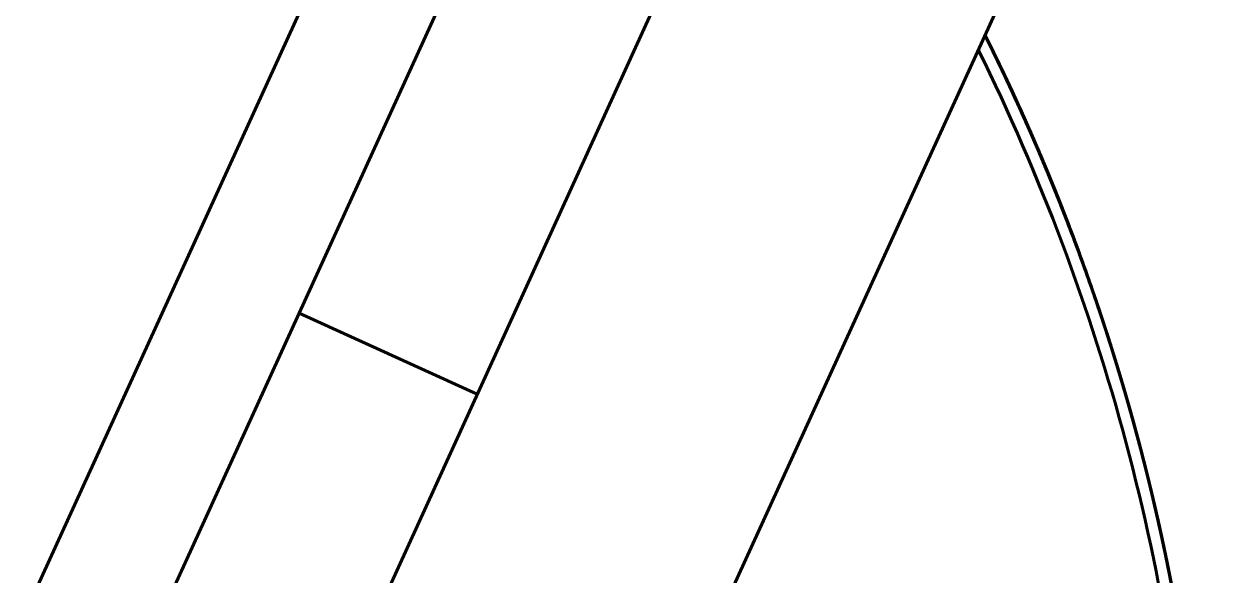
# Model space of a CAD drawing. Header units: millimetres. Extents: x 0 to 840, y 0 to 594.
# Drawn here: x 142.019 to 146.765, y 111.113 to 113.319 of the extents above; entities that cross this region are included whole.
import ezdxf

# ---------------------------------------------------------------- set-up
doc = ezdxf.new("R2010")
doc.units = ezdxf.units.MM
doc.linetypes.add('K5LT_BASIC', pattern=[0])
doc.layers.add('Системный слой', color=7, linetype='Continuous')

msp = doc.modelspace()

# ---------------------------------------------------------------- linework, layer by layer
at = {"layer": 'Системный слой', "color": 5, "linetype": 'K5LT_BASIC', "lineweight": 60, "true_color": 0x0000ff}
for p, q in [((138.3338, 99.78117), (145.59484, 115.7037)), ((139.47112, 99.26252), (146.73216, 115.18506)), ((143.54292, 114.29135), (136.13102, 98.038)), ((143.99652, 114.0845), (136.58463, 97.83115)), ((145.87445, 113.24558), (145.86051, 113.27363)), ((145.87309, 113.24832), (145.86051, 113.27363)), ((145.87113, 113.25228), (145.86051, 113.27363)), ((145.88673, 113.22065), (145.87445, 113.24558)), ((146.01469, 112.94784), (146.00508, 112.96924)), ((146.02601, 112.92246), (146.01469, 112.94784)), ((146.03724, 112.89705), (146.02601, 112.92246)), ((146.05775, 112.85004), (146.05307, 112.86082)), ((146.1913, 112.52311), (146.17411, 112.56745)), ((146.19818, 112.50515), (146.19245, 112.52012)), ((146.21089, 112.47167), (146.20104, 112.49767)), ((146.22625, 112.43065), (146.21653, 112.45668)), ((143.11956, 112.16144), (143.83144, 111.8368)), ((146.33237, 112.1276), (146.32986, 112.13521)), ((146.46006, 111.70295), (146.45157, 111.73387)), ((146.55275, 111.3302), (146.54661, 111.35727))]:
    msp.add_line(p, q, dxfattribs=at)
msp.add_arc((138.21115, 109.45397), 8.5, 3.558416, 26.261997, dxfattribs=at)
for points, knots in [([(140.34278, 101.17395), (140.51167, 101.21743), (140.93558, 101.3405), (141.59892, 101.59017), (142.31917, 101.94127), (143.00344, 102.35817), (143.64574, 102.8372), (144.24046, 103.37418), (144.78237, 103.9644), (145.26675, 104.60269), (145.68933, 105.28346), (146.04643, 106.00075), (146.33492, 106.74828), (146.55227, 107.51951), (146.69657, 108.30768), (146.76657, 109.10588), (146.76165, 109.90713), (146.68185, 110.70442), (146.52787, 111.49075), (146.30107, 112.25925), (146.06477, 112.84983), (145.90599, 113.18254), (145.86051, 113.27363)], [0.989074842, 0.989074842, 0.989074842, 0.989074842, 0.989178867, 0.9893380013, 0.9894971356, 0.9896562699, 0.9898154042, 0.9899745385, 0.9901336728, 0.9902928071, 0.9904519414, 0.9906110757, 0.9907702101, 0.9909293444, 0.9910884787, 0.991247613, 0.9914067473, 0.9915658816, 0.9917250159, 0.9918841502, 0.9920432845, 0.9921040088, 0.9921040088, 0.9921040088, 0.9921040088]), ([(146.36498, 112.02642), (146.35582, 112.05546), (146.26487, 112.33845), (146.10526, 112.75856), (145.92827, 113.13793), (145.86051, 113.27363)], [0.01987362717, 0.01987362717, 0.01987362717, 0.01987362717, 0.01989178867, 0.02005092298, 0.02014139195, 0.02014139195, 0.02014139195, 0.02014139195]), ([(146.53149, 111.42233), (146.52747, 111.43931), (146.46118, 111.71573), (146.30596, 112.24509), (146.06886, 112.84072), (145.90822, 113.17808), (145.86051, 113.27363)], [0.09451537021, 0.09451537021, 0.09451537021, 0.09451537021, 0.09452577976, 0.09468491407, 0.09484404838, 0.09490774711, 0.09490774711, 0.09490774711, 0.09490774711]), ([(146.38624, 111.95803), (146.3719, 112.00486), (146.27682, 112.30599), (146.10955, 112.74876), (145.93065, 113.13315), (145.86051, 113.27363)], [0.20143482199, 0.20143482199, 0.20143482199, 0.20143482199, 0.20146403565, 0.20162316996, 0.20171682587, 0.20171682587, 0.20171682587, 0.20171682587]), ([(146.40462, 111.89723), (146.39363, 111.93408), (146.30443, 112.226), (146.13482, 112.69051), (145.94482, 113.10478), (145.86051, 113.27363)], [0.21210310264, 0.21210310264, 0.21210310264, 0.21210310264, 0.21212603437, 0.21228516868, 0.21239773382, 0.21239773382, 0.21239773382, 0.21239773382]), ([(146.0525, 112.86216), (145.99894, 112.98536), (145.93534, 113.12276), (145.86812, 113.25839), (145.86051, 113.27363)], [0.244350171144, 0.244350171144, 0.244350171144, 0.244350171144, 0.244430299173, 0.244440457632, 0.244440457632, 0.244440457632, 0.244440457632]), ([(146.47037, 111.6648), (146.4198, 111.8537), (146.28493, 112.29622), (146.07322, 112.83095), (145.9106, 113.1733), (145.86051, 113.27363)], [0.27614052158, 0.27614052158, 0.27614052158, 0.27614052158, 0.27625716104, 0.27641629535, 0.27648318102, 0.27648318102, 0.27648318102, 0.27648318102]), ([(146.53149, 111.42233), (146.49344, 111.58317), (146.38178, 112.00075), (146.16396, 112.62225), (145.96137, 113.07164), (145.86051, 113.27363)], [0.40426169866, 0.40426169866, 0.40426169866, 0.40426169866, 0.40436028008, 0.40451941439, 0.40465407572, 0.40465407572, 0.40465407572, 0.40465407572]), ([(146.05307, 112.86082), (146.02149, 112.93352), (145.95905, 113.07195), (145.89294, 113.20868), (145.86051, 113.27363)], [0.532734394837, 0.532734394837, 0.532734394837, 0.532734394837, 0.532781667728, 0.532824970161, 0.532824970161, 0.532824970161, 0.532824970161]), ([(146.59714, 111.12057), (146.59173, 111.14782), (146.5329, 111.43647), (146.39237, 111.98061), (146.14327, 112.67084), (145.94959, 113.09522), (145.86051, 113.27363)], [0.57509482193, 0.57509482193, 0.57509482193, 0.57509482193, 0.57511139402, 0.57527052833, 0.57542966264, 0.57554860167, 0.57554860167, 0.57554860167, 0.57554860167]), ([(146.00988, 112.95857), (145.9736, 113.03931), (145.92431, 113.14459), (145.87289, 113.24883), (145.86051, 113.27363)], [0.607521996198, 0.607521996198, 0.607521996198, 0.607521996198, 0.607574793126, 0.607591325433, 0.607591325433, 0.607591325433, 0.607591325433]), ([(146.14178, 112.64889), (146.07862, 112.80567), (145.98698, 113.01503), (145.88705, 113.22047), (145.86051, 113.27363)], [0.61813597843, 0.61813597843, 0.61813597843, 0.61813597843, 0.61823679185, 0.61827223322, 0.61827223322, 0.61827223322, 0.61827223322]), ([(146.58383, 111.18623), (146.53884, 111.40365), (146.42116, 111.87847), (146.18249, 112.57815), (145.97203, 113.05029), (145.86051, 113.27363)], [0.68191722148, 0.68191722148, 0.68191722148, 0.68191722148, 0.6820496499, 0.68220878421, 0.68235768058, 0.68235768058, 0.68235768058, 0.68235768058]), ([(146.17391, 112.56795), (146.09698, 112.76467), (145.99432, 113.00098), (145.88116, 113.23226), (145.86051, 113.27363)], [0.70356592574, 0.70356592574, 0.70356592574, 0.70356592574, 0.70369191598, 0.70371949628, 0.70371949628, 0.70371949628, 0.70371949628]), ([(146.53149, 111.42233), (146.52083, 111.46739), (146.44627, 111.7715), (146.27729, 112.32689), (146.04512, 112.89337), (145.89533, 113.20389), (145.86051, 113.27363)], [0.71400802708, 0.71400802708, 0.71400802708, 0.71400802708, 0.71403564609, 0.71419478039, 0.7143539147, 0.71440040406, 0.71440040406, 0.71440040406, 0.71440040406]), ([(146.48658, 111.60331), (146.46335, 111.69277), (146.36741, 112.039), (146.17228, 112.60251), (145.96614, 113.06208), (145.86051, 113.27363)], [0.76744964005, 0.76744964005, 0.76744964005, 0.76744964005, 0.76750477403, 0.76766390834, 0.76780494358, 0.76780494358, 0.76780494358, 0.76780494358]), ([(146.21785, 112.45318), (146.15812, 112.61263), (146.04509, 112.88897), (145.91776, 113.15896), (145.86051, 113.27363)], [0.82103147917, 0.82103147917, 0.82103147917, 0.82103147917, 0.82113303628, 0.82120948273, 0.82120948273, 0.82120948273, 0.82120948273]), ([(146.42689, 111.82126), (146.41851, 111.85036), (146.33474, 112.13539), (146.16201, 112.62685), (145.96025, 113.07387), (145.86051, 113.27363)], [0.85294183384, 0.85294183384, 0.85294183384, 0.85294183384, 0.85295989815, 0.85311903246, 0.85325220655, 0.85325220655, 0.85325220655, 0.85325220655]), ([(146.25742, 112.34534), (146.22977, 112.42227), (146.11136, 112.73752), (145.97442, 113.04551), (145.86051, 113.27363)], [0.8637322709, 0.8637322709, 0.8637322709, 0.8637322709, 0.86378103119, 0.86393311451, 0.86393311451, 0.86393311451, 0.86393311451]), ([(145.9787, 113.02715), (145.94893, 113.09187), (145.90981, 113.17418), (145.86939, 113.25584), (145.86051, 113.27363)], [0.8745596718, 0.8745596718, 0.8745596718, 0.8745596718, 0.874602164227, 0.874614022378, 0.874614022378, 0.874614022378, 0.874614022378]), ([(146.16395, 112.59331), (146.09169, 112.77637), (145.99251, 113.00425), (145.88355, 113.22748), (145.86051, 113.27363)], [0.88514677751, 0.88514677751, 0.88514677751, 0.88514677751, 0.88526416295, 0.88529493017, 0.88529493017, 0.88529493017, 0.88529493017]), ([(146.69347, 108.38034), (146.7064, 108.48247), (146.74621, 108.85012), (146.77358, 109.48677), (146.73303, 110.28701), (146.61784, 111.07995), (146.42904, 111.85866), (146.17643, 112.59264), (145.96853, 113.0573), (145.86051, 113.27363)], [0.9483790822, 0.9483790822, 0.9483790822, 0.9483790822, 0.9484404838, 0.9485996181, 0.9487587524, 0.9489178867, 0.949077021, 0.9492361553, 0.9493803775, 0.9493803775, 0.9493803775, 0.9493803775]), ([(146.65624, 110.78923), (146.64595, 110.85431), (146.5902, 111.18232), (146.45528, 111.7671), (146.20085, 112.53397), (145.98269, 113.02894), (145.86051, 113.27363)], [0.95954058335, 0.95954058335, 0.95954058335, 0.95954058335, 0.95957988542, 0.95973901973, 0.95989815404, 0.96006128541, 0.96006128541, 0.96006128541, 0.96006128541]), ([(146.53752, 107.51126), (146.55278, 107.5767), (146.62484, 107.90285), (146.71997, 108.49672), (146.77219, 109.29628), (146.74945, 110.09723), (146.65193, 110.89254), (146.4805, 111.67525), (146.23666, 112.43851), (146.01217, 112.9653), (145.87766, 113.23927), (145.86051, 113.27363)], [0.9695652686, 0.9695652686, 0.9695652686, 0.9695652686, 0.9696053469, 0.9697644812, 0.9699236155, 0.9700827498, 0.9702418842, 0.9704010185, 0.9705601528, 0.9707192871, 0.9707421932, 0.9707421932, 0.9707421932, 0.9707421932]), ([(146.31563, 112.17792), (146.29686, 112.23376), (146.18991, 112.54142), (146.03863, 112.90764), (145.89183, 113.21091), (145.86051, 113.27363)], [0.98118701684, 0.98118701684, 0.98118701684, 0.98118701684, 0.9812221515, 0.98138128581, 0.98142310101, 0.98142310101, 0.98142310101, 0.98142310101]), ([(146.09979, 112.75121), (146.06311, 112.83896), (146.00533, 112.97098), (145.94423, 113.10147), (145.92309, 113.14565)], [0.810414310086, 0.810414310086, 0.810414310086, 0.810414310086, 0.810471037556, 0.810500251068, 0.810500251068, 0.810500251068, 0.810500251068]), ([(146.09979, 112.75121), (146.07025, 112.82187), (146.01503, 112.94917), (145.95673, 113.07507), (145.92999, 113.13118)], [0.906542481006, 0.906542481006, 0.906542481006, 0.906542481006, 0.906588160407, 0.90662523512, 0.90662523512, 0.90662523512, 0.90662523512]), ([(146.37458, 111.99581), (146.3561, 112.05515), (146.25488, 112.36817), (146.11364, 112.73182), (145.9777, 113.02983), (145.95191, 113.08482)], [0.37233720915, 0.37233720915, 0.37233720915, 0.37233720915, 0.3723742839, 0.37253341821, 0.37256964386, 0.37256964386, 0.37256964386, 0.37256964386]), ([(146.11026, 112.72606), (146.08143, 112.79566), (146.03761, 112.89761), (145.99182, 112.99868), (145.97691, 113.03103)], [0.190916235491, 0.190916235491, 0.190916235491, 0.190916235491, 0.190961171229, 0.190982417503, 0.190982417503, 0.190982417503, 0.190982417503]), ([(146.16395, 112.59331), (146.13825, 112.65842), (146.08174, 112.79657), (146.02164, 112.93319), (145.98872, 113.00529)], [0.927870409002, 0.927870409002, 0.927870409002, 0.927870409002, 0.927912157861, 0.92795943074, 0.92795943074, 0.92795943074, 0.92795943074]), ([(146.33103, 112.13166), (146.31162, 112.19052), (146.21678, 112.46793), (146.10772, 112.7403), (146.01317, 112.95126)], [0.89573005919, 0.89573005919, 0.89573005919, 0.89573005919, 0.89576702737, 0.89590491545, 0.89590491545, 0.89590491545, 0.89590491545]), ([(146.24396, 112.38252), (146.18424, 112.54633), (146.10866, 112.73546), (146.02641, 112.92168), (146.01447, 112.94834)], [0.46854654076, 0.46854654076, 0.46854654076, 0.46854654076, 0.46865054106, 0.46866796423, 0.46866796423, 0.46866796423, 0.46866796423]), ([(146.63484, 110.9182), (146.62101, 110.99774), (146.55665, 111.33929), (146.40614, 111.93558), (146.19801, 112.52238), (146.05866, 112.84908), (146.02275, 112.92979)], [0.04100850004, 0.04100850004, 0.04100850004, 0.04100850004, 0.04105665181, 0.04121578612, 0.04137492043, 0.04142761124, 0.04142761124, 0.04142761124, 0.04142761124]), ([(146.23309, 112.41215), (146.21387, 112.46428), (146.16461, 112.59397), (146.1122, 112.72243), (146.07966, 112.79897)], [0.415148277737, 0.415148277737, 0.415148277737, 0.415148277737, 0.415181413113, 0.415231023199, 0.415231023199, 0.415231023199, 0.415231023199]), ([(146.52493, 111.44985), (146.46942, 111.68105), (146.33985, 112.13625), (146.173, 112.57913), (146.08112, 112.79553)], [0.28677733719, 0.28677733719, 0.28677733719, 0.28677733719, 0.28691915977, 0.28705938493, 0.28705938493, 0.28705938493, 0.28705938493]), ([(146.63484, 110.9182), (146.6093, 111.06512), (146.52735, 111.47303), (146.35236, 112.1023), (146.17512, 112.57383), (146.0828, 112.79158)], [0.91684294598, 0.91684294598, 0.91684294598, 0.91684294598, 0.91693189052, 0.91709102482, 0.91723209691, 0.91723209691, 0.91723209691, 0.91723209691]), ([(146.26139, 112.33427), (146.23601, 112.40521), (146.17927, 112.55742), (146.11821, 112.70795), (146.08425, 112.78815)], [0.148109106176, 0.148109106176, 0.148109106176, 0.148109106176, 0.148154042012, 0.148205989133, 0.148205989133, 0.148205989133, 0.148205989133]), ([(146.55626, 111.3145), (146.52033, 111.47566), (146.41414, 111.89449), (146.24992, 112.38329), (146.11831, 112.70761), (146.08591, 112.78421)], [0.59649604381, 0.59649604381, 0.59649604381, 0.59649604381, 0.59659452578, 0.59675366009, 0.5968032701, 0.5968032701, 0.5968032701, 0.5968032701]), ([(146.28382, 112.2708), (146.25771, 112.34563), (146.19754, 112.51064), (146.13232, 112.67373), (146.09502, 112.76259)], [0.24422389197, 0.24422389197, 0.24422389197, 0.24422389197, 0.24427116486, 0.24432864521, 0.24432864521, 0.24432864521, 0.24432864521]), ([(146.24268, 112.38603), (146.2268, 112.42953), (146.18416, 112.54346), (146.13909, 112.65645), (146.11026, 112.72606)], [0.511270915732, 0.511270915732, 0.511270915732, 0.511270915732, 0.511298535965, 0.511343471825, 0.511343471825, 0.511343471825, 0.511343471825]), ([(146.42688, 111.82128), (146.38043, 111.98249), (146.30266, 112.22532), (146.21413, 112.46434), (146.18264, 112.54554)], [0.44706733956, 0.44706733956, 0.44706733956, 0.44706733956, 0.44716740929, 0.44721935534, 0.44721935534, 0.44721935534, 0.44721935534]), ([(146.44209, 111.76784), (146.39669, 111.92935), (146.32284, 112.16519), (146.23887, 112.39752), (146.21089, 112.47167)], [0.54318446241, 0.54318446241, 0.54318446241, 0.54318446241, 0.54328453215, 0.54333180236, 0.54333180236, 0.54333180236, 0.54333180236]), ([(146.53149, 111.42233), (146.49467, 111.57797), (146.40927, 111.89854), (146.30536, 112.21362), (146.2467, 112.37498)], [0.58583713257, 0.58583713257, 0.58583713257, 0.58583713257, 0.58593252705, 0.5860349339, 0.5860349339, 0.5860349339, 0.5860349339]), ([(146.36627, 112.02232), (146.35755, 112.05001), (146.31966, 112.16823), (146.2792, 112.2856), (146.2467, 112.37498)], [0.650046338064, 0.650046338064, 0.650046338064, 0.650046338064, 0.650063653724, 0.650120381174, 0.650120381174, 0.650120381174, 0.650120381174]), ([(146.49643, 111.56501), (146.45206, 111.73915), (146.37547, 112.00452), (146.28614, 112.26577), (146.25344, 112.3564)], [0.38292909516, 0.38292909516, 0.38292909516, 0.38292909516, 0.38303628262, 0.38309375376, 0.38309375376, 0.38309375376, 0.38309375376]), ([(146.36386, 112.02996), (146.35431, 112.06019), (146.32149, 112.16208), (146.28677, 112.26334), (146.26139, 112.33427)], [0.468472497587, 0.468472497587, 0.468472497587, 0.468472497587, 0.468491406747, 0.46853634251, 0.46853634251, 0.46853634251, 0.46853634251]), ([(146.59859, 111.11326), (146.58809, 111.16637), (146.52282, 111.4806), (146.41939, 111.86765), (146.30993, 112.19597), (146.28382, 112.2708)], [0.29738973591, 0.29738973591, 0.29738973591, 0.29738973591, 0.29742202419, 0.2975811585, 0.29762843138, 0.29762843138, 0.29762843138, 0.29762843138]), ([(146.43013, 111.80998), (146.40971, 111.88121), (146.36442, 112.03182), (146.31497, 112.18113), (146.28768, 112.25969)], [0.030509595114, 0.030509595114, 0.030509595114, 0.030509595114, 0.030553787397, 0.030603397394, 0.030603397394, 0.030603397394, 0.030603397394]), ([(146.41011, 111.87873), (146.40112, 111.90913), (146.36526, 112.02797), (146.3268, 112.14602), (146.29676, 112.23343)], [0.12665200109, 0.12665200109, 0.12665200109, 0.12665200109, 0.126670910249, 0.126726044256, 0.126726044256, 0.126726044256, 0.126726044256]), ([(146.43131, 111.80588), (146.42004, 111.84526), (146.37981, 111.98213), (146.33616, 112.11798), (146.30333, 112.21423)], [0.671363217983, 0.671363217983, 0.671363217983, 0.671363217983, 0.671387651178, 0.671448309193, 0.671448309193, 0.671448309193, 0.671448309193]), ([(146.39774, 111.9202), (146.38443, 111.96436), (146.35473, 112.06015), (146.32334, 112.1554), (146.30591, 112.20667)], [0.746153262362, 0.746153262362, 0.746153262362, 0.746153262362, 0.746180776576, 0.746213077185, 0.746213077185, 0.746213077185, 0.746213077185]), ([(146.52679, 111.44208), (146.48687, 111.60906), (146.42741, 111.82833), (146.3593, 112.04496), (146.34217, 112.09764)], [0.48971299734, 0.48971299734, 0.48971299734, 0.48971299734, 0.4898154042, 0.48984844216, 0.48984844216, 0.48984844216, 0.48984844216]), ([(146.57973, 111.2059), (146.5643, 111.27964), (146.49896, 111.57239), (146.41826, 111.8615), (146.34941, 112.07527)], [0.63919758434, 0.63919758434, 0.63919758434, 0.63919758434, 0.63924252069, 0.63937647824, 0.63937647824, 0.63937647824, 0.63937647824]), ([(146.53149, 111.42233), (146.49647, 111.57034), (146.43926, 111.78631), (146.37364, 111.99981), (146.35186, 112.06764)], [0.31881443564, 0.31881443564, 0.31881443564, 0.31881443564, 0.31890515595, 0.31894764849, 0.31894764849, 0.31894764849, 0.31894764849]), ([(146.46732, 111.67614), (146.45807, 111.71054), (146.42648, 111.82505), (146.3925, 111.9389), (146.36755, 112.01824)], [0.778145526553, 0.778145526553, 0.778145526553, 0.778145526553, 0.778166772756, 0.778216382754, 0.778216382754, 0.778216382754, 0.778216382754]), ([(146.50895, 111.51527), (146.49208, 111.5832), (146.44999, 111.74415), (146.40322, 111.90381), (146.37457, 111.99581)], [0.425642528672, 0.425642528672, 0.425642528672, 0.425642528672, 0.42568427753, 0.425741748669, 0.425741748669, 0.425741748669, 0.425741748669]), ([(146.57165, 111.24405), (146.55308, 111.33079), (146.49609, 111.57813), (146.42811, 111.82277), (146.37933, 111.9805)], [0.8100998639, 0.8100998639, 0.8100998639, 0.8100998639, 0.81015276894, 0.81025124527, 0.81025124527, 0.81025124527, 0.81025124527]), ([(146.56896, 111.2566), (146.53389, 111.41921), (146.47604, 111.65397), (146.40831, 111.886), (146.38624, 111.95803)], [0.692612429, 0.692612429, 0.692612429, 0.692612429, 0.69271164863, 0.69275658459, 0.69275658459, 0.69275658459, 0.69275658459]), ([(146.53149, 111.42233), (146.5141, 111.49581), (146.47423, 111.65494), (146.42978, 111.81285), (146.40448, 111.89768)], [0.25472898836, 0.25472898836, 0.25472898836, 0.25472898836, 0.254774029281, 0.254826826166, 0.254826826166, 0.254826826166, 0.254826826166]), ([(146.4906, 111.58779), (146.47082, 111.66453), (146.44266, 111.76784), (146.41256, 111.87059), (146.40462, 111.89723)], [0.863574623989, 0.863574623989, 0.863574623989, 0.863574623989, 0.863621896881, 0.863638483159, 0.863638483159, 0.863638483159, 0.863638483159]), ([(146.53149, 111.42233), (146.51533, 111.49061), (146.47819, 111.63941), (146.43706, 111.78715), (146.41359, 111.86694)], [0.436304422272, 0.436304422272, 0.436304422272, 0.436304422272, 0.436346276257, 0.436395886256, 0.436395886256, 0.436395886256, 0.436395886256]), ([(146.74894, 109.91074), (146.74732, 109.94097), (146.72988, 110.23754), (146.66741, 110.79856), (146.5404, 111.41099), (146.44583, 111.75631), (146.42034, 111.84386)], [0.98072668935, 0.98072668935, 0.98072668935, 0.98072668935, 0.98074474857, 0.98090388288, 0.98106301719, 0.98111740751, 0.98111740751, 0.98111740751, 0.98111740751]), ([(146.56146, 111.29104), (146.53903, 111.39297), (146.4975, 111.56657), (146.45055, 111.73876), (146.43013, 111.80998)], [0.79942851439, 0.79942851439, 0.79942851439, 0.79942851439, 0.79949077021, 0.79953496229, 0.79953496229, 0.79953496229, 0.79953496229]), ([(146.5305, 111.42651), (146.51768, 111.48057), (146.48624, 111.60764), (146.45189, 111.73396), (146.43116, 111.80639)], [0.350858013224, 0.350858013224, 0.350858013224, 0.350858013224, 0.350891152133, 0.35093608803, 0.35093608803, 0.35093608803, 0.35093608803]), ([(146.53149, 111.42233), (146.52017, 111.47016), (146.48953, 111.59487), (146.45609, 111.71886), (146.43439, 111.79509)], [0.083834462326, 0.083834462326, 0.083834462326, 0.083834462326, 0.083863781032, 0.08391105391, 0.08391105391, 0.08391105391, 0.08391105391]), ([(146.52493, 111.44985), (146.51815, 111.47809), (146.48983, 111.59346), (146.45911, 111.70822), (146.43454, 111.79455)], [0.446990955334, 0.446990955334, 0.446990955334, 0.446990955334, 0.447008274984, 0.447061810387, 0.447061810387, 0.447061810387, 0.447061810387]), ([(146.53149, 111.42233), (146.52206, 111.46219), (146.49257, 111.58296), (146.46045, 111.70306), (146.43774, 111.78326)], [0.895583460991, 0.895583460991, 0.895583460991, 0.895583460991, 0.895607893062, 0.895657609154, 0.895657609154, 0.895657609154, 0.895657609154]), ([(146.53149, 111.42233), (146.52936, 111.43134), (146.50698, 111.52524), (146.48302, 111.61876), (146.46006, 111.70295)], [0.906264368874, 0.906264368874, 0.906264368874, 0.906264368874, 0.906269891789, 0.90632194436, 0.90632194436, 0.90632194436, 0.90632194436]), ([(146.5772, 111.21794), (146.55979, 111.30054), (146.52569, 111.45116), (146.48753, 111.60079), (146.4694, 111.6684)], [0.724647293257, 0.724647293257, 0.724647293257, 0.724647293257, 0.724697644812, 0.724739393681, 0.724739393681, 0.724739393681, 0.724739393681]), ([(146.59641, 111.12424), (146.58712, 111.17088), (146.55809, 111.31056), (146.52556, 111.44948), (146.50234, 111.54171)], [0.927565525507, 0.927565525507, 0.927565525507, 0.927565525507, 0.927593889243, 0.927650616691, 0.927650616691, 0.927650616691, 0.927650616691]), ([(146.59242, 111.14415), (146.58535, 111.17924), (146.566, 111.27218), (146.5451, 111.36479), (146.53149, 111.42233)], [0.03037330051, 0.03037330051, 0.03037330051, 0.03037330051, 0.030394653088, 0.030429922959, 0.030429922959, 0.030429922959, 0.030429922959]), ([(146.73389, 110.13621), (146.73029, 110.18114), (146.70295, 110.49181), (146.64119, 110.92228), (146.5597, 111.30308), (146.53149, 111.42233)], [0.05153263328, 0.05153263328, 0.05153263328, 0.05153263328, 0.05155951623, 0.05171865054, 0.05179173871, 0.05179173871, 0.05179173871, 0.05179173871]), ([(146.59787, 111.1169), (146.58502, 111.18172), (146.56357, 111.28368), (146.54026, 111.38524), (146.53149, 111.42233)], [0.38283773651, 0.38283773651, 0.38283773651, 0.38283773651, 0.382877148313, 0.382899882904, 0.382899882904, 0.382899882904, 0.382899882904]), ([(146.60395, 111.08597), (146.59538, 111.13003), (146.5726, 111.24244), (146.54756, 111.35439), (146.53149, 111.42233)], [0.393512376768, 0.393512376768, 0.393512376768, 0.393512376768, 0.39353914704, 0.393580790783, 0.393580790783, 0.393580790783, 0.393580790783]), ([(146.60323, 111.08964), (146.59236, 111.14541), (146.56955, 111.25655), (146.54453, 111.36721), (146.53149, 111.42233)], [0.478960383396, 0.478960383396, 0.478960383396, 0.478960383396, 0.478994271165, 0.4790280538, 0.4790280538, 0.4790280538, 0.4790280538]), ([(146.56306, 111.28374), (146.55544, 111.31854), (146.54501, 111.36476), (146.53419, 111.41089), (146.53149, 111.42233)], [0.553766148038, 0.553766148038, 0.553766148038, 0.553766148038, 0.553787396563, 0.553794408933, 0.553794408933, 0.553794408933, 0.553794408933]), ([(146.58213, 111.1944), (146.57514, 111.22805), (146.55883, 111.30416), (146.54149, 111.38004), (146.53149, 111.42233)], [0.564428892638, 0.564428892638, 0.564428892638, 0.564428892638, 0.56444939529, 0.564475316816, 0.564475316816, 0.564475316816, 0.564475316816]), ([(146.59327, 111.13996), (146.58649, 111.17366), (146.56692, 111.268), (146.54576, 111.36201), (146.53149, 111.42233)], [0.660546015491, 0.660546015491, 0.660546015491, 0.660546015491, 0.660566518141, 0.660603487712, 0.660603487712, 0.660603487712, 0.660603487712]), ([(146.63484, 110.9182), (146.6215, 110.99493), (146.58981, 111.16356), (146.55305, 111.33116), (146.53149, 111.42233)], [0.6711820648, 0.6711820648, 0.6711820648, 0.6711820648, 0.67122851687, 0.67128439559, 0.67128439559, 0.67128439559, 0.67128439559]), ([(146.58376, 111.18655), (146.57734, 111.2176), (146.56059, 111.29634), (146.54272, 111.37484), (146.53149, 111.42233)], [0.746002733107, 0.746002733107, 0.746002733107, 0.746002733107, 0.746021642266, 0.746050750729, 0.746050750729, 0.746050750729, 0.746050750729]), ([(146.63484, 110.9182), (146.61924, 111.00792), (146.58716, 111.17648), (146.55002, 111.34399), (146.53149, 111.42233)], [0.75662932781, 0.75662932781, 0.75662932781, 0.75662932781, 0.75668364099, 0.75673165861, 0.75673165861, 0.75673165861, 0.75673165861]), ([(146.63484, 110.9182), (146.6301, 110.94545), (146.5999, 111.11433), (146.56462, 111.28229), (146.53149, 111.42233)], [0.77799114357, 0.77799114357, 0.77799114357, 0.77799114357, 0.77800763845, 0.77809347435, 0.77809347435, 0.77809347435, 0.77809347435]), ([(146.65381, 110.80451), (146.64838, 110.83845), (146.61396, 111.0456), (146.57191, 111.25144), (146.53149, 111.42233)], [0.78864913452, 0.78864913452, 0.78864913452, 0.78864913452, 0.78866963717, 0.78877438222, 0.78877438222, 0.78877438222, 0.78877438222]), ([(146.63484, 110.9182), (146.61155, 111.05214), (146.57814, 111.22046), (146.53969, 111.38766), (146.53149, 111.42233)], [0.83139568296, 0.83139568296, 0.83139568296, 0.83139568296, 0.83147676639, 0.83149801374, 0.83149801374, 0.83149801374, 0.83149801374]), ([(146.72931, 110.19109), (146.72225, 110.27271), (146.6872, 110.6197), (146.62007, 111.03076), (146.54699, 111.35681), (146.53149, 111.42233)], [0.84193076448, 0.84193076448, 0.84193076448, 0.84193076448, 0.84197963081, 0.84213876512, 0.84217892162, 0.84217892162, 0.84217892162, 0.84217892162]), ([(146.63484, 110.9182), (146.62241, 110.98967), (146.59088, 111.15832), (146.55428, 111.32596), (146.53149, 111.42233)], [0.85275749871, 0.85275749871, 0.85275749871, 0.85275749871, 0.85280076384, 0.8528598295, 0.8528598295, 0.8528598295, 0.8528598295]), ([(146.72931, 110.19109), (146.72385, 110.25425), (146.69172, 110.58291), (146.62727, 110.99439), (146.55125, 111.33879), (146.53149, 111.42233)], [0.93805893537, 0.93805893537, 0.93805893537, 0.93805893537, 0.93809675366, 0.93825588797, 0.93830709252, 0.93830709252, 0.93830709252, 0.93830709252]), ([(146.64547, 110.85566), (146.637, 110.90661), (146.61902, 111.00904), (146.59918, 111.11111), (146.58873, 111.16239)], [0.147804966249, 0.147804966249, 0.147804966249, 0.147804966249, 0.147835773393, 0.147866987486, 0.147866987486, 0.147866987486, 0.147866987486]), ([(146.74065, 110.04565), (146.73763, 110.08919), (146.71378, 110.39871), (146.66534, 110.76527), (146.6043, 111.08522), (146.59266, 111.14297)], [0.06219548682, 0.06219548682, 0.06219548682, 0.06219548682, 0.06222151496, 0.06238064927, 0.06241578441, 0.06241578441, 0.06241578441, 0.06241578441]), ([(146.74408, 109.99395), (146.74041, 110.05189), (146.7166, 110.37589), (146.66646, 110.75825), (146.60539, 111.07967), (146.59349, 111.13883)], [0.69235874809, 0.69235874809, 0.69235874809, 0.69235874809, 0.69239338001, 0.69255251432, 0.69258851082, 0.69258851082, 0.69258851082, 0.69258851082]), ([(146.63484, 110.9182), (146.62784, 110.95843), (146.61561, 111.02595), (146.60256, 111.09332), (146.59714, 111.12057)], [0.863438406585, 0.863438406585, 0.863438406585, 0.863438406585, 0.863462762572, 0.863479334627, 0.863479334627, 0.863479334627, 0.863479334627])]:
    msp.add_open_spline(points, degree=3, knots=knots, dxfattribs=at)
for points in [[(146.0525, 112.86216), (145.99216, 113.00098), (145.92813, 113.1382), (145.86051, 113.27363)], [(145.92309, 113.14565), (145.90258, 113.18848), (145.88172, 113.23114), (145.86051, 113.27363)], [(145.90407, 113.18512), (145.88972, 113.2147), (145.8752, 113.24421), (145.86051, 113.27363)], [(145.9939, 112.99391), (145.95113, 113.08795), (145.90666, 113.1812), (145.86051, 113.27363)], [(146.00988, 112.95857), (145.96224, 113.06459), (145.91243, 113.16964), (145.86051, 113.27363)], [(145.918, 113.15625), (145.89914, 113.19552), (145.87997, 113.23465), (145.86051, 113.27363)], [(145.9939, 112.99391), (145.95113, 113.08795), (145.90666, 113.18121), (145.86051, 113.27363)], [(145.90756, 113.1779), (145.89208, 113.20991), (145.87639, 113.24182), (145.86051, 113.27363)], [(146.09979, 112.75121), (146.02591, 112.92797), (145.94609, 113.10224), (145.86051, 113.27363)], [(145.93373, 113.12332), (145.90982, 113.17366), (145.8854, 113.22377), (145.86051, 113.27363)], [(146.10575, 112.73691), (146.06718, 112.82966), (146.02698, 112.92173), (145.98516, 113.01306)], [(146.0828, 112.79158), (146.06054, 112.84406), (146.03777, 112.89631), (146.01447, 112.94834)], [(146.08425, 112.78815), (146.06369, 112.8367), (146.04268, 112.88505), (146.02123, 112.93321)], [(146.05307, 112.86082), (146.04626, 112.87651), (146.0394, 112.89217), (146.03249, 112.90781)], [(146.21785, 112.45318), (146.20348, 112.49154), (146.18883, 112.5298), (146.17391, 112.56795)], [(146.2344, 112.4086), (146.21575, 112.45924), (146.19663, 112.50971), (146.17702, 112.55999)], [(146.20654, 112.48318), (146.19721, 112.50783), (146.18775, 112.53244), (146.17819, 112.557)], [(146.37818, 111.98422), (146.34683, 112.08539), (146.3136, 112.18598), (146.27852, 112.28593)], [(146.37107, 112.00703), (146.34937, 112.07638), (146.32679, 112.14545), (146.30333, 112.21423)], [(146.38624, 111.95803), (146.36186, 112.03764), (146.33631, 112.1169), (146.30961, 112.19577)], [(146.34985, 112.07391), (146.33676, 112.11454), (146.32338, 112.15508), (146.30969, 112.19551)], [(146.34941, 112.07527), (146.34335, 112.09409), (146.33722, 112.11288), (146.33103, 112.13166)], [(146.37933, 111.9805), (146.36412, 112.02967), (146.34846, 112.07871), (146.33237, 112.1276)], [(146.50325, 111.53808), (146.472, 111.66243), (146.43795, 111.78608), (146.40113, 111.90889)], [(146.46926, 111.66891), (146.45081, 111.73772), (146.43149, 111.8063), (146.41132, 111.87463)], [(146.4734, 111.65343), (146.45746, 111.71332), (146.44086, 111.77304), (146.42362, 111.83257)], [(146.48658, 111.60331), (146.46764, 111.67622), (146.44774, 111.74889), (146.42688, 111.82128)], [(146.45157, 111.73387), (146.44701, 111.75035), (146.4424, 111.76681), (146.43774, 111.78326)], [(146.46621, 111.68027), (146.45935, 111.70572), (146.45237, 111.73113), (146.44527, 111.75652)], [(146.57477, 111.22943), (146.56109, 111.2939), (146.54666, 111.3582), (146.53149, 111.42233)], [(146.56134, 111.29158), (146.55173, 111.33524), (146.54178, 111.37882), (146.53149, 111.42233)], [(146.57407, 111.23272), (146.5606, 111.29608), (146.5464, 111.35929), (146.53149, 111.42233)], [(146.56306, 111.28374), (146.55292, 111.33002), (146.54239, 111.37622), (146.53149, 111.42233)], [(146.55275, 111.3302), (146.54583, 111.36095), (146.53874, 111.39166), (146.53149, 111.42233)], [(146.56134, 111.29158), (146.55173, 111.33524), (146.54178, 111.37882), (146.53149, 111.42233)], [(146.55626, 111.3145), (146.54823, 111.3505), (146.53998, 111.38644), (146.53149, 111.42233)], [(146.58376, 111.18655), (146.56745, 111.26538), (146.55002, 111.34399), (146.53149, 111.42233)], [(146.59242, 111.14415), (146.57366, 111.2372), (146.55334, 111.32995), (146.53149, 111.42233)], [(146.63484, 110.9182), (146.60545, 111.08723), (146.57098, 111.25537), (146.53149, 111.42233)], [(146.57774, 111.2154), (146.56369, 111.28212), (146.54885, 111.34867), (146.53321, 111.41504)], [(146.58036, 111.20288), (146.56879, 111.25828), (146.55666, 111.31357), (146.54399, 111.36873)], [(146.56226, 111.28739), (146.55661, 111.31313), (146.55084, 111.33885), (146.54495, 111.36454)], [(146.56896, 111.2566), (146.56171, 111.2902), (146.55426, 111.32376), (146.54661, 111.35727)]]:
    msp.add_open_spline(points, degree=3, dxfattribs=at)

doc.saveas('drawing.dxf')
